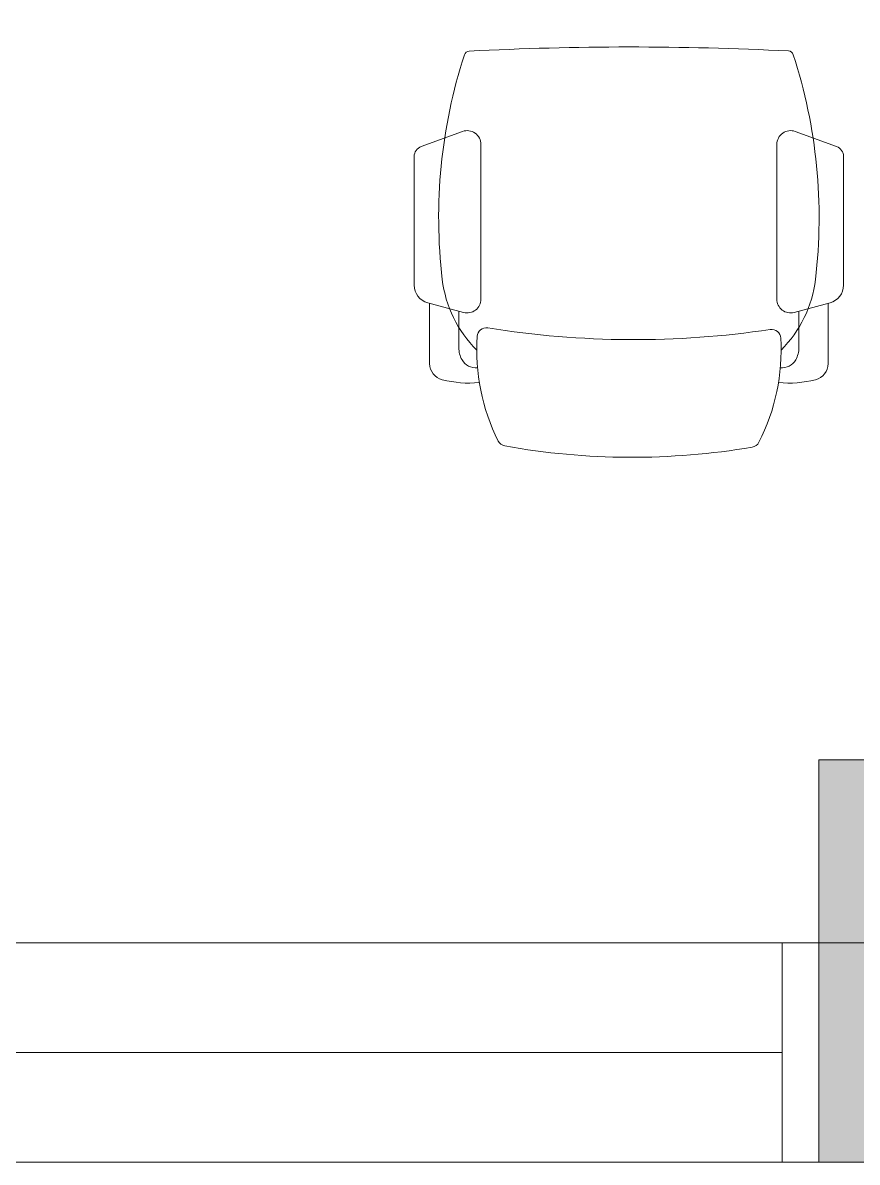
# Model space of a CAD drawing. Header units: inches. Extents: x 0 to 1536, y 72 to 1354.
# Drawn here: x 641.5 to 687.1, y 72 to 134.3 of the extents above; entities that cross this region are included whole.
import ezdxf

# ---------------------------------------------------------------- set-up
doc = ezdxf.new("R2010")
doc.units = ezdxf.units.IN
doc.header["$MEASUREMENT"] = 0
for name, color, linetype, lineweight in [('1600 K ST 6th Floor-Clean-REVISED_dwg', 8, 'Continuous', 9), ('A-COLS', 52, 'Continuous', 13), ('A-Glaz-Exst', 7, 'Continuous', 9), ('A-WALL', 113, 'Continuous', 13), ('A-WALL-PATT', 111, 'Continuous', 13), ('I-FURN', 30, 'Continuous', 9), ('I-FURN-PNLS', 30, 'Continuous', 9)]:
    doc.layers.add(name, color=color, linetype=linetype, lineweight=lineweight)

# ---------------------------------------------------------------- blocks, each defined once
blk = doc.blocks.new('perimeter columns - perimeter columns-7228800-Level XX  POWER _ SIGNAL')
at = {"layer": 'A-COLS', "lineweight": 9}
h = blk.add_hatch(color=7, dxfattribs=at)
h.paths.add_polyline_path([(12, 84), (59, 84), (59, 94), (12, 94)], flags=0)
h.paths.add_polyline_path([(115, 84), (173, 84), (173, 94), (115, 94)], flags=0)
h.paths.add_polyline_path([(229, 84), (287, 84), (287, 94), (229, 94)], flags=0)
h.paths.add_polyline_path([(401, 84), (401, 94), (343, 94), (343, 84)], flags=0)
h.paths.add_polyline_path([(457, 84), (515, 84), (515, 94), (457, 94)], flags=0)
h.paths.add_polyline_path([(1184.955, 84), (1184.955, 94), (1159.955, 94), (1159.955, 84), (1179.07, 84)], flags=0)
h.paths.add_polyline_path([(1056.955, 84), (1079.955, 84), (1079.955, 94), (1056.955, 94)], flags=0)
h.paths.add_polyline_path([(1305.955, 84), (1305.955, 94), (1287.955, 94), (1287.955, 84), (1303.33, 84)], flags=0)
h.paths.add_polyline_path([(571, 84), (629, 84), (629, 94), (571, 94)], flags=0)
h.paths.add_polyline_path([(1390.511, 84), (1421.511, 84), (1426.237, 85.302), (1422.091, 94), (1390.511, 94)], flags=0)
h.paths.add_polyline_path([(953.33, 84), (953.955, 84), (953.955, 94), (931.955, 94), (931.955, 84), (941.026, 84)], flags=0)
h.paths.add_polyline_path([(685, 84), (743.955, 84), (743.955, 94), (685, 94), (685, 90.183)], flags=0)
h.paths.add_polyline_path([(838.955, 84), (838.955, 94), (819.955, 94), (819.955, 84), (832.823, 84)], flags=0)
h.paths.add_polyline_path([(1523.008, 178.607), (1524.2, 182.345), (1524.2, 206.475), (1515.95, 206.475), (1515.95, 182.293), (1519.437, 180.472)], flags=0)
h.paths.add_polyline_path([(1515.95, 318.225), (1524.2, 318.225), (1524.2, 348.225), (1515.95, 348.225), (1515.95, 345.403)], flags=0)
h.paths.add_polyline_path([(1524.2, 436.04), (1524.2, 456.04), (1515.95, 456.04), (1515.95, 436.04)], flags=0)
h.paths.add_polyline_path([(1524.2, 551.04), (1524.2, 569.54), (1515.95, 569.54), (1515.95, 551.04)], flags=0)
h.paths.add_polyline_path([(1524.2, 680.499), (1524.2, 704.5), (1515.95, 704.5), (1515.95, 680.499)], flags=0)
h.paths.add_polyline_path([(562.494, 696.499), (574.9, 696.499), (574.9, 704.5), (560.9, 704.5), (560.9, 769.75), (547.9, 769.75), (547.9, 696.499), (560.9, 696.499)], flags=0)
h.paths.add_polyline_path([(1287.273, 696.499), (1301.455, 696.499), (1301.455, 704.5), (1270.455, 704.5), (1270.455, 696.499), (1274.686, 696.499)], flags=0)
h.paths.add_polyline_path([(932.205, 696.499), (952.205, 696.499), (952.205, 704.5), (932.205, 704.5), (932.205, 698.783)], flags=0)
h.paths.add_polyline_path([(832.823, 696.499), (833.705, 696.499), (833.705, 704.5), (815.205, 704.5), (815.205, 696.499), (823.75, 696.499)], flags=0)
h.paths.add_polyline_path([(1410.455, 696.499), (1410.455, 704.5), (1385.455, 704.5), (1385.455, 696.499), (1410.402, 696.499)], flags=0)
h.paths.add_polyline_path([(739.795, 696.499), (739.795, 704.5), (722.813, 704.5), (722.813, 696.499)], flags=0)
h.paths.add_polyline_path([(1182.955, 696.499), (1182.955, 704.5), (1159.705, 704.5), (1159.705, 696.499), (1179.83, 696.499)], flags=0)
h.paths.add_polyline_path([(1075.705, 696.499), (1075.705, 704.5), (1049.705, 704.5), (1049.705, 696.499)], flags=0)
at = {"layer": 'A-COLS', "color": 8, "lineweight": 20}
for p, q in [((685, 94), (685, 84)), ((743.955, 94), (685, 94)), ((685, 84), (743.955, 84))]:
    blk.add_line(p, q, dxfattribs=at)
blk = doc.blocks.new('WORKSTATION_1 - Layout - Option A-V57-Level XX  POWER _ SIGNAL')
at = {"layer": 'I-FURN'}
for p, q in [((28.923, -24.964), (28.923, -21.67)), ((50.701, -24.964), (50.701, -21.67)), ((30.517, -24.536), (30.517, -22.536)), ((49.106, -24.536), (49.106, -22.536)), ((30.78, -24.466), (28.817, -24.992)), ((48.844, -24.466), (50.806, -24.992)), ((31.724, -33.656), (31.724, -25.191)), ((47.9, -33.656), (47.9, -25.191)), ((28.076, -25.958), (28.076, -32.99)), ((51.547, -25.958), (51.547, -32.99)), ((28.461, -33.54), (30.717, -34.361)), ((51.163, -33.54), (48.906, -34.361))]:
    blk.add_line(p, q, dxfattribs=at)
for centre, radius, start, end in [((39.636, -55.93), 39.384, 79.82166, 99.6026), ((42.596, -22.409), 11.104, 152.98157, 183.38786), ((33.15, -17.592), 0.5, 99.6026, 152.98157), ((46.507, -17.659), 0.5, 26.61211, 79.82166), ((37.027, -22.409), 11.104, 356.1226, 26.61211), ((29.834, -21.67), 0.911, 104.17322, 180), ((31.084, -26.619), 6.016, 84.73068, 104.17322), ((48.54, -26.619), 6.016, 75.82678, 95.26932), ((49.79, -21.67), 0.911, 360, 75.82678), ((31.469, -22.324), 0.896, 85.74173, 150.2619), ((48.154, -22.324), 0.896, 29.7381, 94.25827), ((36.097, -27.039), 6.53, 134.84247, 173.24037), ((31.841, -22.536), 1.324, 150.2619, 180), ((43.526, -27.039), 6.53, 6.75963, 45.15753), ((47.782, -22.536), 1.324, 360, 29.7381), ((39.517, -73.399), 50.42, 80.85889, 98.47675), ((32.011, -23.035), 0.5, 183.38786, 278.47675), ((47.607, -23.126), 0.5, 260.85889, 356.1226), ((30.974, -25.191), 0.75, 360, 105), ((48.65, -25.191), 0.75, 75, 180), ((29.076, -25.958), 1, 105, 180), ((50.547, -25.958), 1, 360, 75), ((58.191, -29.657), 28.778, 173.24037, 198.0109), ((21.432, -29.657), 28.778, 342.01089, 6.75963), ((28.661, -32.99), 0.585, 180, 250), ((50.962, -32.99), 0.585, 290, 360), ((30.974, -33.656), 0.75, 250, 360), ((48.65, -33.656), 0.75, 180, 290), ((31.108, -38.463), 0.3, 198.0109, 267.09313), ((48.519, -38.452), 0.3, 272.97465, 342.01089), ((39.713, 130.999), 169.98, 267.09313, 272.97465)]:
    blk.add_arc(centre, radius, start, end, dxfattribs=at)
blk = doc.blocks.new('1600 K ST 6th Floor-Clean-REVISED_dwg-7023626-Level XX  POWER _ SIGNAL')
at = {"layer": 'A-Glaz-Exst'}
for p, q in [((629, 84), (685, 84)), ((683, 84), (685, 84)), ((629, 72), (685, 72))]:
    blk.add_line(p, q, dxfattribs=at)
at = {"layer": 'A-Glaz-Exst', "flags": 128}
for points in [[(685, 72), (683, 72), (683, 84)], [(631, 77.999), (631, 78), (683, 78), (683, 77.999), (631, 77.999), (631.001, 78), (682.999, 78)]]:
    blk.add_lwpolyline(points, dxfattribs=at)

msp = doc.modelspace()

# ---------------------------------------------------------------- hatches: boundary and pattern name
at = {"layer": 'A-WALL-PATT', "lineweight": 9}
msp.add_hatch(color=7, dxfattribs=at).paths.add_polyline_path([(685, 72), (743.955, 72), (743.955, 84), (685, 84)], flags=0)

# ---------------------------------------------------------------- linework, layer by layer
at = {"layer": 'A-WALL', "color": 8, "lineweight": 20}
for p, q in [((743.955, 84), (685, 84)), ((685, 84), (685, 72)), ((685, 72), (743.955, 72))]:
    msp.add_line(p, q, dxfattribs=at)

# ---------------------------------------------------------------- block references
at = {"layer": '1600 K ST 6th Floor-Clean-REVISED_dwg', "color": 7}
msp.add_blockref('1600 K ST 6th Floor-Clean-REVISED_dwg-7023626-Level XX  POWER _ SIGNAL', (0, 0), dxfattribs=at)
at = {"layer": 'A-COLS', "lineweight": 9}
msp.add_blockref('perimeter columns - perimeter columns-7228800-Level XX  POWER _ SIGNAL', (0, 0), dxfattribs=at)
at = {"layer": 'I-FURN-PNLS', "rotation": 180}
msp.add_blockref('WORKSTATION_1 - Layout - Option A-V57-Level XX  POWER _ SIGNAL', (714.424, 94), dxfattribs=at)

doc.saveas('drawing.dxf')
